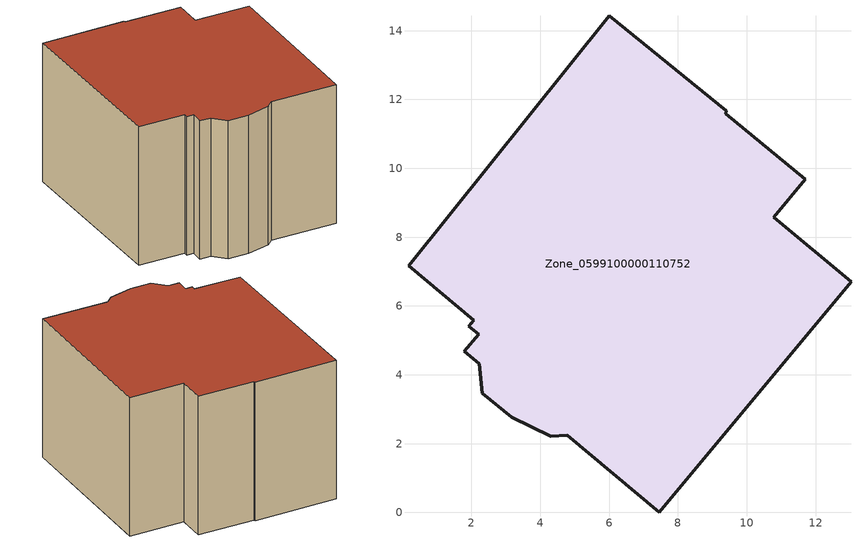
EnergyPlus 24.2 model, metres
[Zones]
Zone_0599100000110752
 floor ground (C_G): 0.17,7.17 6,14.44 9.4,11.67 9.39,11.59 11.7,9.68 10.78,8.57 13.03,6.71 7.46,0 4.78,2.25 4.31,2.21 3.18,2.76 2.32,3.46 2.23,4.32 1.79,4.69 2.21,5.18 1.92,5.41 2.06,5.58 z0
 wall outside (C_F): 6,14.44 0.17,7.17 2.06,5.58 1.92,5.41 2.21,5.18 1.79,4.69 2.23,4.32 2.32,3.46 3.18,2.76 4.31,2.21 4.78,2.25 7.46,0 13.03,6.71 10.78,8.57 11.7,9.68 9.39,11.59 9.4,11.67 6,14.44 z0:7.52
 roof outside (C_R): 9.4,11.67 6,14.44 0.17,7.17 2.06,5.58 1.92,5.41 2.21,5.18 1.79,4.69 2.23,4.32 2.32,3.46 3.18,2.76 4.31,2.21 4.78,2.25 7.46,0 13.03,6.71 10.78,8.57 11.7,9.68 9.39,11.59 z7.52
[BUILDING]
Pand.0599100000110752: North Axis=0; Terrain=City; Loads Convergence Tolerance Value=0.04; Temperature Convergence Tolerance Value=0.4; Solar Distribution=FullExterior; Maximum Number of Warmup Days=25; Minimum Number of Warmup Days=1
[Site:Location]
Rotterdam.The.Hague.AP_ZH_NLD Design_Conditions: Latitude=51.96; Longitude=4.45; Time Zone=1; Elevation=-4.5
[SITE:GROUNDTEMPERATURE:BUILDINGSURFACE]
18, 18, 18, 18, 18, 18, 18, 18, 18, 18, 18, 18
[MATERIAL] Thermal Absorptance=0.9; Solar Absorptance=0.7; Visible Absorptance=0.7
Name | Roughness | Thickness | Conductivity | Density | Specific Heat
G.D.1965 | MediumSmooth | 0.15 | 1 | 540 | 1210
F.D.1965 | Rough | 0.3 | 0.857143 | 1920 | 840
R.D.1965 | MediumRough | 0.2 | 0.08 | 1500 | 1000
[CONSTRUCTION]
C_G: G.D.1965
C_F: F.D.1965
C_R: R.D.1965
[ZONE]
Zone_0599100000110752: Type=1; Multiplier=1; Ceiling Height=Autocalculate; Volume=Autocalculate; Floor Area=autocalculate; Part of Total Floor Area=Yes
[ZONEINFILTRATION:DESIGNFLOWRATE]
Infil_Zone_0599100000110752: Zone or ZoneList or Space or SpaceList=Zone_0599100000110752; Schedule=AlwaysOn; Design Flow Rate Calculation Method=Flow/Area; Flow Rate per Floor Area=0.0042; Constant Term Coefficient=1; Temperature Term Coefficient=0; Velocity Term Coefficient=0; Velocity Squared Term Coefficient=0
[HVACTEMPLATE:ZONE:IDEALLOADSAIRSYSTEM]
Zone_0599100000110752: Maximum Heating Supply Air Temperature=50; Minimum Cooling Supply Air Temperature=13; Maximum Heating Supply Air Humidity Ratio=0.0156; Minimum Cooling Supply Air Humidity Ratio=0.0077; Heating Limit=NoLimit; Cooling Limit=NoLimit; Dehumidification Control Type=ConstantSensibleHeatRatio; Cooling Sensible Heat Ratio=0.7; Dehumidification Setpoint=60; Humidification Control Type=None; Humidification Setpoint=30; Outdoor Air Method=None; Outdoor Air Flow Rate per Person=0.00944; Outdoor Air Flow Rate per Zone Floor Area=0; Outdoor Air Flow Rate per Zone=0; Demand Controlled Ventilation Type=None; Outdoor Air Economizer Type=NoEconomizer; Heat Recovery Type=None; Sensible Heat Recovery Effectiveness=0.7; Latent Heat Recovery Effectiveness=0.65
[ZONECONTROL:THERMOSTAT]
ThermostatControl_Zone_0599100000110752: Zone or ZoneList=Zone_0599100000110752; Control Type Schedule=DualSetpointControlType; Control 1=Thermostat_Zone_0599100000110752; Temperature Difference Between Cutout And Setpoint=0
[THERMOSTATSETPOINT:DUALSETPOINT]
Thermostat_Zone_0599100000110752: Heating Setpoint Temperature Schedule=HeatingSetpoint_Zone_0599100000110752; Cooling Setpoint Temperature Schedule=CoolingSetpoint_Zone_0599100000110752
[SCHEDULE:COMPACT]
HeatingSetpoint_Zone_0599100000110752: Through: 12/31, For: AllDays, Until: 24:00, 21
CoolingSetpoint_Zone_0599100000110752: Through: 12/31, For: AllDays, Until: 24:00, 24
DualSetpointControlType: Through: 12/31, For: AllDays, Until: 24:00, 4
AlwaysOn: Through: 12/31, For: AllDays, Until: 24:00, 1
